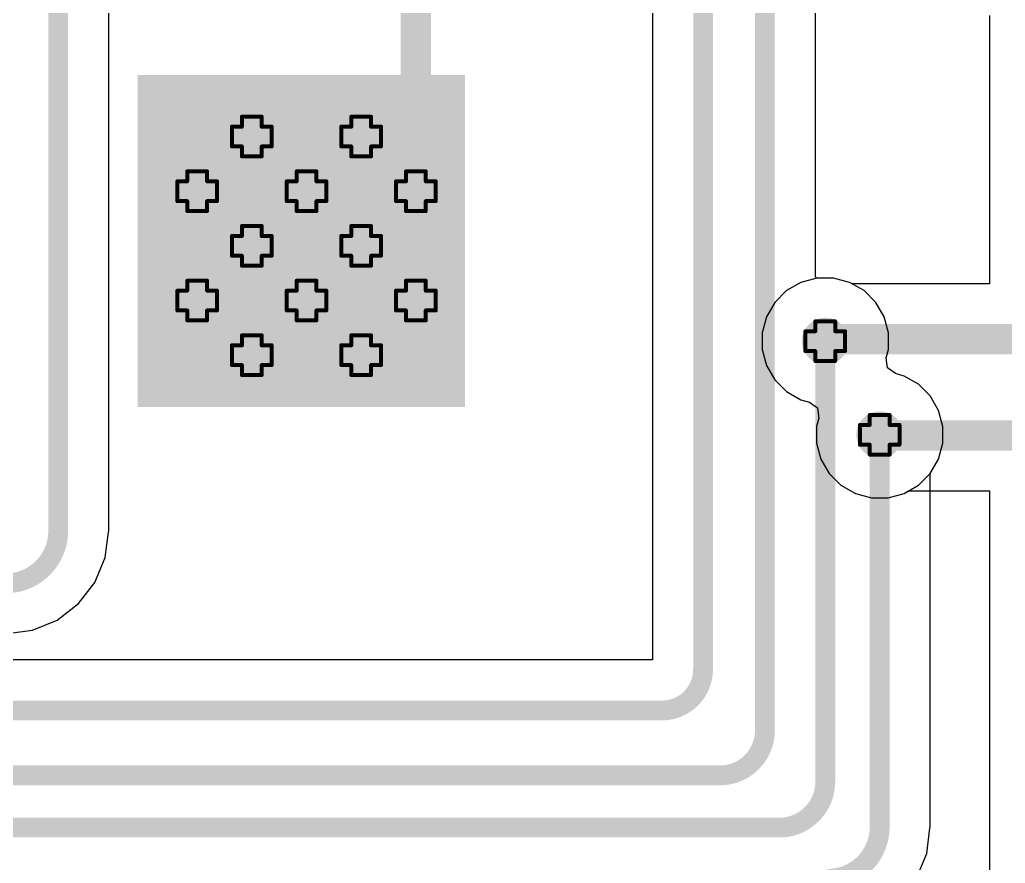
# Model space of a CAD drawing. Header units: inches. Extents: x -18 to 202, y -11 to 119.
# Drawn here: x 20.97 to 33.59, y 43.18 to 53.98 of the extents above; entities that cross this region are included whole.
import ezdxf

# ---------------------------------------------------------------- set-up
doc = ezdxf.new("R2010")
doc.units = ezdxf.units.IN
for name, color, linetype in [('Board Outline', 216, 'Continuous'), ('Bottom Layer', 5, 'Continuous'), ('Drill Drawing', 1, 'Continuous'), ('Ground', 16, 'Continuous'), ('Multi-Layer', 9, 'Continuous'), ('Pad Holes', 156, 'Continuous'), ('Power', 76, 'Continuous'), ('Top Layer', 1, 'Continuous'), ('Top Paste', 8, 'Continuous'), ('Top Solder', 216, 'Continuous'), ('Via Holes', 16, 'Continuous')]:
    doc.layers.add(name, color=color, linetype=linetype)

# ---------------------------------------------------------------- blocks, each defined once
blk = doc.blocks.new('38_SMD_M______10')
at = {"layer": 'Bottom Layer'}
h = blk.add_hatch(color=5, dxfattribs=at)
edge = h.paths.add_edge_path()
edge.add_arc((-1.95, 2.56), 0.3, 0, 360)
h = blk.add_hatch(color=5, dxfattribs=at)
edge = h.paths.add_edge_path()
edge.add_arc((-0.55, 2.56), 0.3, 0, 360)
h = blk.add_hatch(color=5, dxfattribs=at)
edge = h.paths.add_edge_path()
edge.add_arc((-2.65, 1.86), 0.3, 0, 360)
h = blk.add_hatch(color=5, dxfattribs=at)
edge = h.paths.add_edge_path()
edge.add_arc((-1.25, 1.86), 0.3, 0, 360)
h = blk.add_hatch(color=5, dxfattribs=at)
edge = h.paths.add_edge_path()
edge.add_arc((0.15, 1.86), 0.3, 0, 360)
h = blk.add_hatch(color=5, dxfattribs=at)
edge = h.paths.add_edge_path()
edge.add_arc((-1.95, 1.16), 0.3, 0, 360)
h = blk.add_hatch(color=5, dxfattribs=at)
edge = h.paths.add_edge_path()
edge.add_arc((-0.55, 1.16), 0.3, 0, 360)
h = blk.add_hatch(color=5, dxfattribs=at)
edge = h.paths.add_edge_path()
edge.add_arc((-2.65, 0.46), 0.3, 0, 360)
h = blk.add_hatch(color=5, dxfattribs=at)
edge = h.paths.add_edge_path()
edge.add_arc((-1.25, 0.46), 0.3, 0, 360)
h = blk.add_hatch(color=5, dxfattribs=at)
edge = h.paths.add_edge_path()
edge.add_arc((0.15, 0.46), 0.3, 0, 360)
h = blk.add_hatch(color=5, dxfattribs=at)
edge = h.paths.add_edge_path()
edge.add_arc((-1.95, -0.24), 0.3, 0, 360)
h = blk.add_hatch(color=5, dxfattribs=at)
edge = h.paths.add_edge_path()
edge.add_arc((-0.55, -0.24), 0.3, 0, 360)
at = {"layer": 'Ground'}
h = blk.add_hatch(color=16, dxfattribs=at)
edge = h.paths.add_edge_path()
edge.add_arc((-1.95, 2.56), 0.3, 0, 360)
h = blk.add_hatch(color=16, dxfattribs=at)
edge = h.paths.add_edge_path()
edge.add_arc((-0.55, 2.56), 0.3, 0, 360)
h = blk.add_hatch(color=16, dxfattribs=at)
edge = h.paths.add_edge_path()
edge.add_arc((-2.65, 1.86), 0.3, 0, 360)
h = blk.add_hatch(color=16, dxfattribs=at)
edge = h.paths.add_edge_path()
edge.add_arc((-1.25, 1.86), 0.3, 0, 360)
h = blk.add_hatch(color=16, dxfattribs=at)
edge = h.paths.add_edge_path()
edge.add_arc((0.15, 1.86), 0.3, 0, 360)
h = blk.add_hatch(color=16, dxfattribs=at)
edge = h.paths.add_edge_path()
edge.add_arc((-1.95, 1.16), 0.3, 0, 360)
h = blk.add_hatch(color=16, dxfattribs=at)
edge = h.paths.add_edge_path()
edge.add_arc((-0.55, 1.16), 0.3, 0, 360)
h = blk.add_hatch(color=16, dxfattribs=at)
edge = h.paths.add_edge_path()
edge.add_arc((-2.65, 0.46), 0.3, 0, 360)
h = blk.add_hatch(color=16, dxfattribs=at)
edge = h.paths.add_edge_path()
edge.add_arc((-1.25, 0.46), 0.3, 0, 360)
h = blk.add_hatch(color=16, dxfattribs=at)
edge = h.paths.add_edge_path()
edge.add_arc((0.15, 0.46), 0.3, 0, 360)
h = blk.add_hatch(color=16, dxfattribs=at)
edge = h.paths.add_edge_path()
edge.add_arc((-1.95, -0.24), 0.3, 0, 360)
h = blk.add_hatch(color=16, dxfattribs=at)
edge = h.paths.add_edge_path()
edge.add_arc((-0.55, -0.24), 0.3, 0, 360)
at = {"layer": 'Multi-Layer'}
h = blk.add_hatch(color=9, dxfattribs=at)
edge = h.paths.add_edge_path()
edge.add_arc((-1.95, 2.56), 0.3, 0, 360)
h = blk.add_hatch(color=9, dxfattribs=at)
edge = h.paths.add_edge_path()
edge.add_arc((-0.55, 2.56), 0.3, 0, 360)
h = blk.add_hatch(color=9, dxfattribs=at)
edge = h.paths.add_edge_path()
edge.add_arc((-2.65, 1.86), 0.3, 0, 360)
h = blk.add_hatch(color=9, dxfattribs=at)
edge = h.paths.add_edge_path()
edge.add_arc((-1.25, 1.86), 0.3, 0, 360)
h = blk.add_hatch(color=9, dxfattribs=at)
edge = h.paths.add_edge_path()
edge.add_arc((0.15, 1.86), 0.3, 0, 360)
h = blk.add_hatch(color=9, dxfattribs=at)
edge = h.paths.add_edge_path()
edge.add_arc((-1.95, 1.16), 0.3, 0, 360)
h = blk.add_hatch(color=9, dxfattribs=at)
edge = h.paths.add_edge_path()
edge.add_arc((-0.55, 1.16), 0.3, 0, 360)
h = blk.add_hatch(color=9, dxfattribs=at)
edge = h.paths.add_edge_path()
edge.add_arc((-2.65, 0.46), 0.3, 0, 360)
h = blk.add_hatch(color=9, dxfattribs=at)
edge = h.paths.add_edge_path()
edge.add_arc((-1.25, 0.46), 0.3, 0, 360)
h = blk.add_hatch(color=9, dxfattribs=at)
edge = h.paths.add_edge_path()
edge.add_arc((0.15, 0.46), 0.3, 0, 360)
h = blk.add_hatch(color=9, dxfattribs=at)
edge = h.paths.add_edge_path()
edge.add_arc((-1.95, -0.24), 0.3, 0, 360)
h = blk.add_hatch(color=9, dxfattribs=at)
edge = h.paths.add_edge_path()
edge.add_arc((-0.55, -0.24), 0.3, 0, 360)
at = {"layer": 'Pad Holes'}
h = blk.add_hatch(color=7, dxfattribs=at)
edge = h.paths.add_edge_path()
edge.add_arc((-1.95, 2.56), 0.15, 0, 360)
h = blk.add_hatch(color=7, dxfattribs=at)
edge = h.paths.add_edge_path()
edge.add_arc((-0.55, 2.56), 0.15, 0, 360)
h = blk.add_hatch(color=7, dxfattribs=at)
edge = h.paths.add_edge_path()
edge.add_arc((-2.65, 1.86), 0.15, 0, 360)
h = blk.add_hatch(color=7, dxfattribs=at)
edge = h.paths.add_edge_path()
edge.add_arc((-1.25, 1.86), 0.15, 0, 360)
h = blk.add_hatch(color=7, dxfattribs=at)
edge = h.paths.add_edge_path()
edge.add_arc((0.15, 1.86), 0.15, 0, 360)
h = blk.add_hatch(color=7, dxfattribs=at)
edge = h.paths.add_edge_path()
edge.add_arc((-1.95, 1.16), 0.15, 0, 360)
h = blk.add_hatch(color=7, dxfattribs=at)
edge = h.paths.add_edge_path()
edge.add_arc((-0.55, 1.16), 0.15, 0, 360)
h = blk.add_hatch(color=7, dxfattribs=at)
edge = h.paths.add_edge_path()
edge.add_arc((-2.65, 0.46), 0.15, 0, 360)
h = blk.add_hatch(color=7, dxfattribs=at)
edge = h.paths.add_edge_path()
edge.add_arc((-1.25, 0.46), 0.15, 0, 360)
h = blk.add_hatch(color=7, dxfattribs=at)
edge = h.paths.add_edge_path()
edge.add_arc((0.15, 0.46), 0.15, 0, 360)
h = blk.add_hatch(color=7, dxfattribs=at)
edge = h.paths.add_edge_path()
edge.add_arc((-1.95, -0.24), 0.15, 0, 360)
h = blk.add_hatch(color=7, dxfattribs=at)
edge = h.paths.add_edge_path()
edge.add_arc((-0.55, -0.24), 0.15, 0, 360)
at = {"layer": 'Power'}
h = blk.add_hatch(color=76, dxfattribs=at)
edge = h.paths.add_edge_path()
edge.add_arc((-1.95, 2.56), 0.3, 0, 360)
h = blk.add_hatch(color=76, dxfattribs=at)
edge = h.paths.add_edge_path()
edge.add_arc((-0.55, 2.56), 0.3, 0, 360)
h = blk.add_hatch(color=76, dxfattribs=at)
edge = h.paths.add_edge_path()
edge.add_arc((-2.65, 1.86), 0.3, 0, 360)
h = blk.add_hatch(color=76, dxfattribs=at)
edge = h.paths.add_edge_path()
edge.add_arc((-1.25, 1.86), 0.3, 0, 360)
h = blk.add_hatch(color=76, dxfattribs=at)
edge = h.paths.add_edge_path()
edge.add_arc((0.15, 1.86), 0.3, 0, 360)
h = blk.add_hatch(color=76, dxfattribs=at)
edge = h.paths.add_edge_path()
edge.add_arc((-1.95, 1.16), 0.3, 0, 360)
h = blk.add_hatch(color=76, dxfattribs=at)
edge = h.paths.add_edge_path()
edge.add_arc((-0.55, 1.16), 0.3, 0, 360)
h = blk.add_hatch(color=76, dxfattribs=at)
edge = h.paths.add_edge_path()
edge.add_arc((-2.65, 0.46), 0.3, 0, 360)
h = blk.add_hatch(color=76, dxfattribs=at)
edge = h.paths.add_edge_path()
edge.add_arc((-1.25, 0.46), 0.3, 0, 360)
h = blk.add_hatch(color=76, dxfattribs=at)
edge = h.paths.add_edge_path()
edge.add_arc((0.15, 0.46), 0.3, 0, 360)
h = blk.add_hatch(color=76, dxfattribs=at)
edge = h.paths.add_edge_path()
edge.add_arc((-1.95, -0.24), 0.3, 0, 360)
h = blk.add_hatch(color=76, dxfattribs=at)
edge = h.paths.add_edge_path()
edge.add_arc((-0.55, -0.24), 0.3, 0, 360)
at = {"layer": 'Top Layer'}
for points in [[(-3.1, 3.01), (-2.2, 3.01), (-2.2, 2.11), (-3.1, 2.11)], [(-1.7, 3.01), (-0.8, 3.01), (-0.8, 2.11), (-1.7, 2.11)], [(-0.3, 3.01), (0.6, 3.01), (0.6, 2.11), (-0.3, 2.11)], [(-3.1, 1.61), (-2.2, 1.61), (-2.2, 0.71), (-3.1, 0.71)], [(-1.7, 1.61), (-0.8, 1.61), (-0.8, 0.71), (-1.7, 0.71)], [(-0.3, 1.61), (0.6, 1.61), (0.6, 0.71), (-0.3, 0.71)], [(-3.1, 0.21), (-2.2, 0.21), (-2.2, -0.69), (-3.1, -0.69)], [(-1.7, 0.21), (-0.8, 0.21), (-0.8, -0.69), (-1.7, -0.69)], [(-0.3, 0.21), (0.6, 0.21), (0.6, -0.69), (-0.3, -0.69)]]:
    blk.add_hatch(color=1, dxfattribs=at).paths.add_polyline_path(points)
h = blk.add_hatch(color=1, dxfattribs=at)
edge = h.paths.add_edge_path()
edge.add_arc((-1.95, 2.56), 0.3, 0, 360)
h = blk.add_hatch(color=1, dxfattribs=at)
edge = h.paths.add_edge_path()
edge.add_arc((-0.55, 2.56), 0.3, 0, 360)
h = blk.add_hatch(color=1, dxfattribs=at)
edge = h.paths.add_edge_path()
edge.add_arc((-2.65, 1.86), 0.3, 0, 360)
h = blk.add_hatch(color=1, dxfattribs=at)
edge = h.paths.add_edge_path()
edge.add_arc((-1.25, 1.86), 0.3, 0, 360)
h = blk.add_hatch(color=1, dxfattribs=at)
edge = h.paths.add_edge_path()
edge.add_arc((0.15, 1.86), 0.3, 0, 360)
h = blk.add_hatch(color=1, dxfattribs=at)
edge = h.paths.add_edge_path()
edge.add_arc((-1.95, 1.16), 0.3, 0, 360)
h = blk.add_hatch(color=1, dxfattribs=at)
edge = h.paths.add_edge_path()
edge.add_arc((-0.55, 1.16), 0.3, 0, 360)
h = blk.add_hatch(color=1, dxfattribs=at)
edge = h.paths.add_edge_path()
edge.add_arc((-2.65, 0.46), 0.3, 0, 360)
h = blk.add_hatch(color=1, dxfattribs=at)
edge = h.paths.add_edge_path()
edge.add_arc((-1.25, 0.46), 0.3, 0, 360)
h = blk.add_hatch(color=1, dxfattribs=at)
edge = h.paths.add_edge_path()
edge.add_arc((0.15, 0.46), 0.3, 0, 360)
h = blk.add_hatch(color=1, dxfattribs=at)
edge = h.paths.add_edge_path()
edge.add_arc((-1.95, -0.24), 0.3, 0, 360)
h = blk.add_hatch(color=1, dxfattribs=at)
edge = h.paths.add_edge_path()
edge.add_arc((-0.55, -0.24), 0.3, 0, 360)
at = {"layer": 'Top Paste'}
for points in [[(-3.1, 3.01), (-2.2, 3.01), (-2.2, 2.11), (-3.1, 2.11)], [(-1.7, 3.01), (-0.8, 3.01), (-0.8, 2.11), (-1.7, 2.11)], [(-0.3, 3.01), (0.6, 3.01), (0.6, 2.11), (-0.3, 2.11)], [(-3.1, 1.61), (-2.2, 1.61), (-2.2, 0.71), (-3.1, 0.71)], [(-1.7, 1.61), (-0.8, 1.61), (-0.8, 0.71), (-1.7, 0.71)], [(-0.3, 1.61), (0.6, 1.61), (0.6, 0.71), (-0.3, 0.71)], [(-3.1, 0.21), (-2.2, 0.21), (-2.2, -0.69), (-3.1, -0.69)], [(-1.7, 0.21), (-0.8, 0.21), (-0.8, -0.69), (-1.7, -0.69)], [(-0.3, 0.21), (0.6, 0.21), (0.6, -0.69), (-0.3, -0.69)]]:
    blk.add_hatch(color=8, dxfattribs=at).paths.add_polyline_path(points)
at = {"layer": 'Top Solder'}
for points in [[(-3.202, 3.112), (-2.098, 3.112), (-2.098, 2.008), (-3.202, 2.008)], [(-1.802, 3.112), (-0.698, 3.112), (-0.698, 2.008), (-1.802, 2.008)], [(-0.402, 3.112), (0.702, 3.112), (0.702, 2.008), (-0.402, 2.008)], [(-3.202, 1.712), (-2.098, 1.712), (-2.098, 0.608), (-3.202, 0.608)], [(-1.802, 1.712), (-0.698, 1.712), (-0.698, 0.608), (-1.802, 0.608)], [(-0.402, 1.712), (0.702, 1.712), (0.702, 0.608), (-0.402, 0.608)], [(-3.202, 0.312), (-2.098, 0.312), (-2.098, -0.792), (-3.202, -0.792)], [(-1.802, 0.312), (-0.698, 0.312), (-0.698, -0.792), (-1.802, -0.792)], [(-0.402, 0.312), (0.702, 0.312), (0.702, -0.792), (-0.402, -0.792)]]:
    blk.add_hatch(color=216, dxfattribs=at).paths.add_polyline_path(points)

msp = doc.modelspace()

# ---------------------------------------------------------------- hatches: boundary and pattern name
at = {"layer": 'Bottom Layer'}
h = msp.add_hatch(color=5, dxfattribs=at)
edge = h.paths.add_edge_path()
edge.add_arc((31.282, 49.865), 0.3, 0, 360)
h = msp.add_hatch(color=5, dxfattribs=at)
edge = h.paths.add_edge_path()
edge.add_arc((31.979, 48.666), 0.3, 0, 360)
at = {"layer": 'Ground'}
h = msp.add_hatch(color=16, dxfattribs=at)
edge = h.paths.add_edge_path()
edge.add_arc((31.282, 49.865), 0.3, 0, 360)
h = msp.add_hatch(color=16, dxfattribs=at)
edge = h.paths.add_edge_path()
edge.add_arc((31.979, 48.666), 0.3, 0, 360)
at = {"layer": 'Power'}
h = msp.add_hatch(color=76, dxfattribs=at)
edge = h.paths.add_edge_path()
edge.add_arc((31.282, 49.865), 0.3, 0, 360)
h = msp.add_hatch(color=76, dxfattribs=at)
edge = h.paths.add_edge_path()
edge.add_arc((31.979, 48.666), 0.3, 0, 360)
at = {"layer": 'Top Layer'}
msp.add_hatch(color=1, dxfattribs=at).paths.add_polyline_path([(22.479, 49.022), (26.67, 49.022), (26.67, 53.275), (22.479, 53.275)])
h = msp.add_hatch(color=1, dxfattribs=at)
edge = h.paths.add_edge_path()
edge.add_arc((31.282, 49.865), 0.3, 0, 360)
h = msp.add_hatch(color=1, dxfattribs=at)
edge = h.paths.add_edge_path()
edge.add_arc((31.979, 48.666), 0.3, 0, 360)
at = {"layer": 'Via Holes'}
h = msp.add_hatch(color=7, dxfattribs=at)
edge = h.paths.add_edge_path()
edge.add_arc((31.282, 49.865), 0.15, 0, 360)
h = msp.add_hatch(color=7, dxfattribs=at)
edge = h.paths.add_edge_path()
edge.add_arc((31.979, 48.666), 0.15, 0, 360)

# ---------------------------------------------------------------- linework, layer by layer
at = {"layer": 'Board Outline', "const_width": 0.254}
msp.add_lwpolyline([(44.23, 62.31, -3.535496), (7.565, 62.289)], format="xyb", dxfattribs=at)
at = {"layer": 'Bottom Layer'}
for p, q in [((30.97, 50.618), (30.786, 50.512)), ((31.175, 50.673), (30.97, 50.618)), ((31.388, 50.673), (31.175, 50.673)), ((31.594, 50.618), (31.388, 50.673)), ((31.778, 50.512), (31.594, 50.618)), ((30.786, 50.512), (30.635, 50.362)), ((31.928, 50.362), (31.778, 50.512)), ((30.635, 50.362), (30.529, 50.177)), ((32.035, 50.177), (31.928, 50.362)), ((30.529, 50.177), (30.474, 49.972)), ((32.09, 49.972), (32.035, 50.177)), ((30.474, 49.972), (30.474, 49.759)), ((32.09, 49.759), (32.09, 49.972)), ((30.474, 49.759), (30.529, 49.554)), ((32.061, 49.652), (32.09, 49.759)), ((32.079, 49.522), (32.061, 49.652)), ((30.529, 49.554), (30.635, 49.369)), ((32.18, 49.449), (32.079, 49.522)), ((30.635, 49.369), (30.786, 49.219)), ((32.29, 49.419), (32.18, 49.449)), ((32.475, 49.313), (32.29, 49.419)), ((30.786, 49.219), (30.97, 49.113)), ((32.625, 49.163), (32.475, 49.313)), ((30.97, 49.113), (31.081, 49.083)), ((31.081, 49.083), (31.182, 49.01)), ((32.732, 48.978), (32.625, 49.163)), ((31.182, 49.01), (31.199, 48.88)), ((32.787, 48.773), (32.732, 48.978)), ((31.199, 48.88), (31.171, 48.773)), ((31.171, 48.773), (31.171, 48.56)), ((32.787, 48.56), (32.787, 48.773)), ((31.171, 48.56), (31.226, 48.355)), ((32.732, 48.355), (32.787, 48.56)), ((31.226, 48.355), (31.332, 48.17)), ((32.625, 48.17), (32.732, 48.355)), ((31.332, 48.17), (31.482, 48.02)), ((32.475, 48.02), (32.625, 48.17)), ((31.482, 48.02), (31.667, 47.913)), ((32.29, 47.913), (32.475, 48.02)), ((31.667, 47.913), (31.872, 47.858)), ((31.872, 47.858), (32.085, 47.858)), ((32.085, 47.858), (32.29, 47.913))]:
    msp.add_line(p, q, dxfattribs=at)
at = {"layer": 'Drill Drawing', "const_width": 0.0508}
for points in [[(23.814, 52.612), (23.814, 52.739)], [(23.814, 52.739), (24.068, 52.739)], [(24.068, 52.612), (24.068, 52.739)], [(25.214, 52.612), (25.214, 52.739)], [(25.214, 52.739), (25.468, 52.739)], [(25.468, 52.612), (25.468, 52.739)], [(23.687, 52.358), (23.687, 52.612)], [(23.687, 52.612), (23.814, 52.612)], [(24.068, 52.612), (24.195, 52.612)], [(24.195, 52.358), (24.195, 52.612)], [(25.087, 52.358), (25.087, 52.612)], [(25.087, 52.612), (25.214, 52.612)], [(25.468, 52.612), (25.595, 52.612)], [(25.595, 52.358), (25.595, 52.612)], [(23.687, 52.358), (23.814, 52.358)], [(23.814, 52.231), (23.814, 52.358)], [(24.068, 52.358), (24.195, 52.358)], [(24.068, 52.231), (24.068, 52.358)], [(25.087, 52.358), (25.214, 52.358)], [(25.214, 52.231), (25.214, 52.358)], [(25.468, 52.358), (25.595, 52.358)], [(25.468, 52.231), (25.468, 52.358)], [(23.814, 52.231), (24.068, 52.231)], [(25.214, 52.231), (25.468, 52.231)], [(23.114, 51.912), (23.114, 52.039)], [(23.114, 52.039), (23.368, 52.039)], [(23.368, 51.912), (23.368, 52.039)], [(24.514, 51.912), (24.514, 52.039)], [(24.514, 52.039), (24.768, 52.039)], [(24.768, 51.912), (24.768, 52.039)], [(25.914, 51.912), (25.914, 52.039)], [(25.914, 52.039), (26.168, 52.039)], [(26.168, 51.912), (26.168, 52.039)], [(22.987, 51.658), (22.987, 51.912)], [(22.987, 51.912), (23.114, 51.912)], [(23.368, 51.912), (23.495, 51.912)], [(23.495, 51.658), (23.495, 51.912)], [(24.387, 51.658), (24.387, 51.912)], [(24.387, 51.912), (24.514, 51.912)], [(24.768, 51.912), (24.895, 51.912)], [(24.895, 51.658), (24.895, 51.912)], [(25.787, 51.658), (25.787, 51.912)], [(25.787, 51.912), (25.914, 51.912)], [(26.168, 51.912), (26.295, 51.912)], [(26.295, 51.658), (26.295, 51.912)], [(22.987, 51.658), (23.114, 51.658)], [(23.114, 51.531), (23.114, 51.658)], [(23.368, 51.658), (23.495, 51.658)], [(23.368, 51.531), (23.368, 51.658)], [(24.387, 51.658), (24.514, 51.658)], [(24.514, 51.531), (24.514, 51.658)], [(24.768, 51.658), (24.895, 51.658)], [(24.768, 51.531), (24.768, 51.658)], [(25.787, 51.658), (25.914, 51.658)], [(25.914, 51.531), (25.914, 51.658)], [(26.168, 51.658), (26.295, 51.658)], [(26.168, 51.531), (26.168, 51.658)], [(23.114, 51.531), (23.368, 51.531)], [(24.514, 51.531), (24.768, 51.531)], [(25.914, 51.531), (26.168, 51.531)], [(23.814, 51.212), (23.814, 51.339)], [(23.814, 51.339), (24.068, 51.339)], [(24.068, 51.212), (24.068, 51.339)], [(25.214, 51.212), (25.214, 51.339)], [(25.214, 51.339), (25.468, 51.339)], [(25.468, 51.212), (25.468, 51.339)], [(23.687, 50.958), (23.687, 51.212)], [(23.687, 51.212), (23.814, 51.212)], [(24.068, 51.212), (24.195, 51.212)], [(24.195, 50.958), (24.195, 51.212)], [(25.087, 50.958), (25.087, 51.212)], [(25.087, 51.212), (25.214, 51.212)], [(25.468, 51.212), (25.595, 51.212)], [(25.595, 50.958), (25.595, 51.212)], [(23.687, 50.958), (23.814, 50.958)], [(23.814, 50.831), (23.814, 50.958)], [(24.068, 50.958), (24.195, 50.958)], [(24.068, 50.831), (24.068, 50.958)], [(25.087, 50.958), (25.214, 50.958)], [(25.214, 50.831), (25.214, 50.958)], [(25.468, 50.958), (25.595, 50.958)], [(25.468, 50.831), (25.468, 50.958)], [(23.814, 50.831), (24.068, 50.831)], [(25.214, 50.831), (25.468, 50.831)], [(23.114, 50.512), (23.114, 50.639)], [(23.114, 50.639), (23.368, 50.639)], [(23.368, 50.512), (23.368, 50.639)], [(24.514, 50.512), (24.514, 50.639)], [(24.514, 50.639), (24.768, 50.639)], [(24.768, 50.512), (24.768, 50.639)], [(25.914, 50.512), (25.914, 50.639)], [(25.914, 50.639), (26.168, 50.639)], [(26.168, 50.512), (26.168, 50.639)], [(22.987, 50.258), (22.987, 50.512)], [(22.987, 50.512), (23.114, 50.512)], [(23.368, 50.512), (23.495, 50.512)], [(23.495, 50.258), (23.495, 50.512)], [(24.387, 50.258), (24.387, 50.512)], [(24.387, 50.512), (24.514, 50.512)], [(24.768, 50.512), (24.895, 50.512)], [(24.895, 50.258), (24.895, 50.512)], [(25.787, 50.258), (25.787, 50.512)], [(25.787, 50.512), (25.914, 50.512)], [(26.168, 50.512), (26.295, 50.512)], [(26.295, 50.258), (26.295, 50.512)], [(22.987, 50.258), (23.114, 50.258)], [(23.114, 50.131), (23.114, 50.258)], [(23.368, 50.258), (23.495, 50.258)], [(23.368, 50.131), (23.368, 50.258)], [(24.387, 50.258), (24.514, 50.258)], [(24.514, 50.131), (24.514, 50.258)], [(24.768, 50.258), (24.895, 50.258)], [(24.768, 50.131), (24.768, 50.258)], [(25.787, 50.258), (25.914, 50.258)], [(25.914, 50.131), (25.914, 50.258)], [(26.168, 50.258), (26.295, 50.258)], [(26.168, 50.131), (26.168, 50.258)], [(23.114, 50.131), (23.368, 50.131)], [(24.514, 50.131), (24.768, 50.131)], [(25.914, 50.131), (26.168, 50.131)], [(31.155, 49.992), (31.155, 50.119)], [(31.155, 50.119), (31.409, 50.119)], [(31.409, 49.992), (31.409, 50.119)], [(23.814, 49.812), (23.814, 49.939)], [(23.814, 49.939), (24.068, 49.939)], [(24.068, 49.812), (24.068, 49.939)], [(25.214, 49.812), (25.214, 49.939)], [(25.214, 49.939), (25.468, 49.939)], [(25.468, 49.812), (25.468, 49.939)], [(31.028, 49.738), (31.028, 49.992)], [(31.028, 49.992), (31.155, 49.992)], [(31.409, 49.992), (31.536, 49.992)], [(31.536, 49.738), (31.536, 49.992)], [(23.687, 49.558), (23.687, 49.812)], [(23.687, 49.812), (23.814, 49.812)], [(24.068, 49.812), (24.195, 49.812)], [(24.195, 49.558), (24.195, 49.812)], [(25.087, 49.558), (25.087, 49.812)], [(25.087, 49.812), (25.214, 49.812)], [(25.468, 49.812), (25.595, 49.812)], [(25.595, 49.558), (25.595, 49.812)], [(31.028, 49.738), (31.155, 49.738)], [(31.155, 49.611), (31.155, 49.738)], [(31.409, 49.738), (31.536, 49.738)], [(31.409, 49.611), (31.409, 49.738)], [(23.687, 49.558), (23.814, 49.558)], [(23.814, 49.431), (23.814, 49.558)], [(24.068, 49.558), (24.195, 49.558)], [(24.068, 49.431), (24.068, 49.558)], [(25.087, 49.558), (25.214, 49.558)], [(25.214, 49.431), (25.214, 49.558)], [(25.468, 49.558), (25.595, 49.558)], [(25.468, 49.431), (25.468, 49.558)], [(31.155, 49.611), (31.409, 49.611)], [(23.814, 49.431), (24.068, 49.431)], [(25.214, 49.431), (25.468, 49.431)], [(31.852, 48.793), (31.852, 48.92)], [(31.852, 48.92), (32.106, 48.92)], [(32.106, 48.793), (32.106, 48.92)], [(31.725, 48.539), (31.725, 48.793)], [(31.725, 48.793), (31.852, 48.793)], [(32.106, 48.793), (32.233, 48.793)], [(32.233, 48.539), (32.233, 48.793)], [(31.725, 48.539), (31.852, 48.539)], [(31.852, 48.412), (31.852, 48.539)], [(32.106, 48.539), (32.233, 48.539)], [(32.106, 48.412), (32.106, 48.539)], [(31.852, 48.412), (32.106, 48.412)]]:
    msp.add_lwpolyline(points, dxfattribs=at)
at = {"layer": 'Drill Drawing', "const_width": 0.0254}
for points in [[(23.801, 52.739, 1), (23.827, 52.739, 1)], [(23.801, 52.739, 1), (23.827, 52.739, 1)], [(24.055, 52.739, 1), (24.081, 52.739, 1)], [(24.055, 52.739, 1), (24.081, 52.739, 1)], [(25.201, 52.739, 1), (25.227, 52.739, 1)], [(25.201, 52.739, 1), (25.227, 52.739, 1)], [(25.455, 52.739, 1), (25.481, 52.739, 1)], [(25.455, 52.739, 1), (25.481, 52.739, 1)], [(23.674, 52.612, 1), (23.7, 52.612, 1)], [(23.674, 52.612, 1), (23.7, 52.612, 1)], [(23.801, 52.612, 1), (23.827, 52.612, 1)], [(23.801, 52.612, 1), (23.827, 52.612, 1)], [(24.055, 52.612, 1), (24.081, 52.612, 1)], [(24.055, 52.612, 1), (24.081, 52.612, 1)], [(24.182, 52.612, 1), (24.208, 52.612, 1)], [(24.182, 52.612, 1), (24.208, 52.612, 1)], [(25.074, 52.612, 1), (25.1, 52.612, 1)], [(25.074, 52.612, 1), (25.1, 52.612, 1)], [(25.201, 52.612, 1), (25.227, 52.612, 1)], [(25.201, 52.612, 1), (25.227, 52.612, 1)], [(25.455, 52.612, 1), (25.481, 52.612, 1)], [(25.455, 52.612, 1), (25.481, 52.612, 1)], [(25.582, 52.612, 1), (25.608, 52.612, 1)], [(25.582, 52.612, 1), (25.608, 52.612, 1)], [(23.674, 52.358, 1), (23.7, 52.358, 1)], [(23.674, 52.358, 1), (23.7, 52.358, 1)], [(23.801, 52.358, 1), (23.827, 52.358, 1)], [(23.801, 52.358, 1), (23.827, 52.358, 1)], [(24.055, 52.358, 1), (24.081, 52.358, 1)], [(24.055, 52.358, 1), (24.081, 52.358, 1)], [(24.182, 52.358, 1), (24.208, 52.358, 1)], [(24.182, 52.358, 1), (24.208, 52.358, 1)], [(25.074, 52.358, 1), (25.1, 52.358, 1)], [(25.074, 52.358, 1), (25.1, 52.358, 1)], [(25.201, 52.358, 1), (25.227, 52.358, 1)], [(25.201, 52.358, 1), (25.227, 52.358, 1)], [(25.455, 52.358, 1), (25.481, 52.358, 1)], [(25.455, 52.358, 1), (25.481, 52.358, 1)], [(25.582, 52.358, 1), (25.608, 52.358, 1)], [(25.582, 52.358, 1), (25.608, 52.358, 1)], [(23.801, 52.231, 1), (23.827, 52.231, 1)], [(23.801, 52.231, 1), (23.827, 52.231, 1)], [(24.055, 52.231, 1), (24.081, 52.231, 1)], [(24.055, 52.231, 1), (24.081, 52.231, 1)], [(25.201, 52.231, 1), (25.227, 52.231, 1)], [(25.201, 52.231, 1), (25.227, 52.231, 1)], [(25.455, 52.231, 1), (25.481, 52.231, 1)], [(25.455, 52.231, 1), (25.481, 52.231, 1)], [(23.102, 52.039, 1), (23.127, 52.039, 1)], [(23.102, 52.039, 1), (23.127, 52.039, 1)], [(23.356, 52.039, 1), (23.381, 52.039, 1)], [(23.356, 52.039, 1), (23.381, 52.039, 1)], [(24.502, 52.039, 1), (24.527, 52.039, 1)], [(24.502, 52.039, 1), (24.527, 52.039, 1)], [(24.756, 52.039, 1), (24.781, 52.039, 1)], [(24.756, 52.039, 1), (24.781, 52.039, 1)], [(25.901, 52.039, 1), (25.927, 52.039, 1)], [(25.901, 52.039, 1), (25.927, 52.039, 1)], [(26.155, 52.039, 1), (26.181, 52.039, 1)], [(26.155, 52.039, 1), (26.181, 52.039, 1)], [(22.975, 51.912, 1), (23, 51.912, 1)], [(22.975, 51.912, 1), (23, 51.912, 1)], [(23.102, 51.912, 1), (23.127, 51.912, 1)], [(23.102, 51.912, 1), (23.127, 51.912, 1)], [(23.356, 51.912, 1), (23.381, 51.912, 1)], [(23.356, 51.912, 1), (23.381, 51.912, 1)], [(23.483, 51.912, 1), (23.508, 51.912, 1)], [(23.483, 51.912, 1), (23.508, 51.912, 1)], [(24.375, 51.912, 1), (24.4, 51.912, 1)], [(24.375, 51.912, 1), (24.4, 51.912, 1)], [(24.502, 51.912, 1), (24.527, 51.912, 1)], [(24.502, 51.912, 1), (24.527, 51.912, 1)], [(24.756, 51.912, 1), (24.781, 51.912, 1)], [(24.756, 51.912, 1), (24.781, 51.912, 1)], [(24.883, 51.912, 1), (24.908, 51.912, 1)], [(24.883, 51.912, 1), (24.908, 51.912, 1)], [(25.774, 51.912, 1), (25.8, 51.912, 1)], [(25.774, 51.912, 1), (25.8, 51.912, 1)], [(25.901, 51.912, 1), (25.927, 51.912, 1)], [(25.901, 51.912, 1), (25.927, 51.912, 1)], [(26.155, 51.912, 1), (26.181, 51.912, 1)], [(26.155, 51.912, 1), (26.181, 51.912, 1)], [(26.282, 51.912, 1), (26.308, 51.912, 1)], [(26.282, 51.912, 1), (26.308, 51.912, 1)], [(22.975, 51.658, 1), (23, 51.658, 1)], [(22.975, 51.658, 1), (23, 51.658, 1)], [(23.102, 51.658, 1), (23.127, 51.658, 1)], [(23.102, 51.658, 1), (23.127, 51.658, 1)], [(23.356, 51.658, 1), (23.381, 51.658, 1)], [(23.356, 51.658, 1), (23.381, 51.658, 1)], [(23.483, 51.658, 1), (23.508, 51.658, 1)], [(23.483, 51.658, 1), (23.508, 51.658, 1)], [(24.375, 51.658, 1), (24.4, 51.658, 1)], [(24.375, 51.658, 1), (24.4, 51.658, 1)], [(24.502, 51.658, 1), (24.527, 51.658, 1)], [(24.502, 51.658, 1), (24.527, 51.658, 1)], [(24.756, 51.658, 1), (24.781, 51.658, 1)], [(24.756, 51.658, 1), (24.781, 51.658, 1)], [(24.883, 51.658, 1), (24.908, 51.658, 1)], [(24.883, 51.658, 1), (24.908, 51.658, 1)], [(25.774, 51.658, 1), (25.8, 51.658, 1)], [(25.774, 51.658, 1), (25.8, 51.658, 1)], [(25.901, 51.658, 1), (25.927, 51.658, 1)], [(25.901, 51.658, 1), (25.927, 51.658, 1)], [(26.155, 51.658, 1), (26.181, 51.658, 1)], [(26.155, 51.658, 1), (26.181, 51.658, 1)], [(26.282, 51.658, 1), (26.308, 51.658, 1)], [(26.282, 51.658, 1), (26.308, 51.658, 1)], [(23.102, 51.531, 1), (23.127, 51.531, 1)], [(23.102, 51.531, 1), (23.127, 51.531, 1)], [(23.356, 51.531, 1), (23.381, 51.531, 1)], [(23.356, 51.531, 1), (23.381, 51.531, 1)], [(24.502, 51.531, 1), (24.527, 51.531, 1)], [(24.502, 51.531, 1), (24.527, 51.531, 1)], [(24.756, 51.531, 1), (24.781, 51.531, 1)], [(24.756, 51.531, 1), (24.781, 51.531, 1)], [(25.901, 51.531, 1), (25.927, 51.531, 1)], [(25.901, 51.531, 1), (25.927, 51.531, 1)], [(26.155, 51.531, 1), (26.181, 51.531, 1)], [(26.155, 51.531, 1), (26.181, 51.531, 1)], [(23.801, 51.339, 1), (23.827, 51.339, 1)], [(23.801, 51.339, 1), (23.827, 51.339, 1)], [(24.055, 51.339, 1), (24.081, 51.339, 1)], [(24.055, 51.339, 1), (24.081, 51.339, 1)], [(25.201, 51.339, 1), (25.227, 51.339, 1)], [(25.201, 51.339, 1), (25.227, 51.339, 1)], [(25.455, 51.339, 1), (25.481, 51.339, 1)], [(25.455, 51.339, 1), (25.481, 51.339, 1)], [(23.674, 51.212, 1), (23.7, 51.212, 1)], [(23.674, 51.212, 1), (23.7, 51.212, 1)], [(23.801, 51.212, 1), (23.827, 51.212, 1)], [(23.801, 51.212, 1), (23.827, 51.212, 1)], [(24.055, 51.212, 1), (24.081, 51.212, 1)], [(24.055, 51.212, 1), (24.081, 51.212, 1)], [(24.182, 51.212, 1), (24.208, 51.212, 1)], [(24.182, 51.212, 1), (24.208, 51.212, 1)], [(25.074, 51.212, 1), (25.1, 51.212, 1)], [(25.074, 51.212, 1), (25.1, 51.212, 1)], [(25.201, 51.212, 1), (25.227, 51.212, 1)], [(25.201, 51.212, 1), (25.227, 51.212, 1)], [(25.455, 51.212, 1), (25.481, 51.212, 1)], [(25.455, 51.212, 1), (25.481, 51.212, 1)], [(25.582, 51.212, 1), (25.608, 51.212, 1)], [(25.582, 51.212, 1), (25.608, 51.212, 1)], [(23.674, 50.958, 1), (23.7, 50.958, 1)], [(23.674, 50.958, 1), (23.7, 50.958, 1)], [(23.801, 50.958, 1), (23.827, 50.958, 1)], [(23.801, 50.958, 1), (23.827, 50.958, 1)], [(24.055, 50.958, 1), (24.081, 50.958, 1)], [(24.055, 50.958, 1), (24.081, 50.958, 1)], [(24.182, 50.958, 1), (24.208, 50.958, 1)], [(24.182, 50.958, 1), (24.208, 50.958, 1)], [(25.074, 50.958, 1), (25.1, 50.958, 1)], [(25.074, 50.958, 1), (25.1, 50.958, 1)], [(25.201, 50.958, 1), (25.227, 50.958, 1)], [(25.201, 50.958, 1), (25.227, 50.958, 1)], [(25.455, 50.958, 1), (25.481, 50.958, 1)], [(25.455, 50.958, 1), (25.481, 50.958, 1)], [(25.582, 50.958, 1), (25.608, 50.958, 1)], [(25.582, 50.958, 1), (25.608, 50.958, 1)], [(23.801, 50.831, 1), (23.827, 50.831, 1)], [(23.801, 50.831, 1), (23.827, 50.831, 1)], [(24.055, 50.831, 1), (24.081, 50.831, 1)], [(24.055, 50.831, 1), (24.081, 50.831, 1)], [(25.201, 50.831, 1), (25.227, 50.831, 1)], [(25.201, 50.831, 1), (25.227, 50.831, 1)], [(25.455, 50.831, 1), (25.481, 50.831, 1)], [(25.455, 50.831, 1), (25.481, 50.831, 1)], [(23.102, 50.639, 1), (23.127, 50.639, 1)], [(23.102, 50.639, 1), (23.127, 50.639, 1)], [(23.356, 50.639, 1), (23.381, 50.639, 1)], [(23.356, 50.639, 1), (23.381, 50.639, 1)], [(24.502, 50.639, 1), (24.527, 50.639, 1)], [(24.502, 50.639, 1), (24.527, 50.639, 1)], [(24.756, 50.639, 1), (24.781, 50.639, 1)], [(24.756, 50.639, 1), (24.781, 50.639, 1)], [(25.901, 50.639, 1), (25.927, 50.639, 1)], [(25.901, 50.639, 1), (25.927, 50.639, 1)], [(26.155, 50.639, 1), (26.181, 50.639, 1)], [(26.155, 50.639, 1), (26.181, 50.639, 1)], [(22.975, 50.512, 1), (23, 50.512, 1)], [(22.975, 50.512, 1), (23, 50.512, 1)], [(23.102, 50.512, 1), (23.127, 50.512, 1)], [(23.102, 50.512, 1), (23.127, 50.512, 1)], [(23.356, 50.512, 1), (23.381, 50.512, 1)], [(23.356, 50.512, 1), (23.381, 50.512, 1)], [(23.483, 50.512, 1), (23.508, 50.512, 1)], [(23.483, 50.512, 1), (23.508, 50.512, 1)], [(24.375, 50.512, 1), (24.4, 50.512, 1)], [(24.375, 50.512, 1), (24.4, 50.512, 1)], [(24.502, 50.512, 1), (24.527, 50.512, 1)], [(24.502, 50.512, 1), (24.527, 50.512, 1)], [(24.756, 50.512, 1), (24.781, 50.512, 1)], [(24.756, 50.512, 1), (24.781, 50.512, 1)], [(24.883, 50.512, 1), (24.908, 50.512, 1)], [(24.883, 50.512, 1), (24.908, 50.512, 1)], [(25.774, 50.512, 1), (25.8, 50.512, 1)], [(25.774, 50.512, 1), (25.8, 50.512, 1)], [(25.901, 50.512, 1), (25.927, 50.512, 1)], [(25.901, 50.512, 1), (25.927, 50.512, 1)], [(26.155, 50.512, 1), (26.181, 50.512, 1)], [(26.155, 50.512, 1), (26.181, 50.512, 1)], [(26.282, 50.512, 1), (26.308, 50.512, 1)], [(26.282, 50.512, 1), (26.308, 50.512, 1)], [(22.975, 50.258, 1), (23, 50.258, 1)], [(22.975, 50.258, 1), (23, 50.258, 1)], [(23.102, 50.258, 1), (23.127, 50.258, 1)], [(23.102, 50.258, 1), (23.127, 50.258, 1)], [(23.356, 50.258, 1), (23.381, 50.258, 1)], [(23.356, 50.258, 1), (23.381, 50.258, 1)], [(23.483, 50.258, 1), (23.508, 50.258, 1)], [(23.483, 50.258, 1), (23.508, 50.258, 1)], [(24.375, 50.258, 1), (24.4, 50.258, 1)], [(24.375, 50.258, 1), (24.4, 50.258, 1)], [(24.502, 50.258, 1), (24.527, 50.258, 1)], [(24.502, 50.258, 1), (24.527, 50.258, 1)], [(24.756, 50.258, 1), (24.781, 50.258, 1)], [(24.756, 50.258, 1), (24.781, 50.258, 1)], [(24.883, 50.258, 1), (24.908, 50.258, 1)], [(24.883, 50.258, 1), (24.908, 50.258, 1)], [(25.774, 50.258, 1), (25.8, 50.258, 1)], [(25.774, 50.258, 1), (25.8, 50.258, 1)], [(25.901, 50.258, 1), (25.927, 50.258, 1)], [(25.901, 50.258, 1), (25.927, 50.258, 1)], [(26.155, 50.258, 1), (26.181, 50.258, 1)], [(26.155, 50.258, 1), (26.181, 50.258, 1)], [(26.282, 50.258, 1), (26.308, 50.258, 1)], [(26.282, 50.258, 1), (26.308, 50.258, 1)], [(23.102, 50.131, 1), (23.127, 50.131, 1)], [(23.102, 50.131, 1), (23.127, 50.131, 1)], [(23.356, 50.131, 1), (23.381, 50.131, 1)], [(23.356, 50.131, 1), (23.381, 50.131, 1)], [(24.502, 50.131, 1), (24.527, 50.131, 1)], [(24.502, 50.131, 1), (24.527, 50.131, 1)], [(24.756, 50.131, 1), (24.781, 50.131, 1)], [(24.756, 50.131, 1), (24.781, 50.131, 1)], [(25.901, 50.131, 1), (25.927, 50.131, 1)], [(25.901, 50.131, 1), (25.927, 50.131, 1)], [(26.155, 50.131, 1), (26.181, 50.131, 1)], [(26.155, 50.131, 1), (26.181, 50.131, 1)], [(31.142, 50.119, 1), (31.167, 50.119, 1)], [(31.142, 50.119, 1), (31.167, 50.119, 1)], [(31.396, 50.119, 1), (31.421, 50.119, 1)], [(31.396, 50.119, 1), (31.421, 50.119, 1)], [(23.801, 49.939, 1), (23.827, 49.939, 1)], [(23.801, 49.939, 1), (23.827, 49.939, 1)], [(24.055, 49.939, 1), (24.081, 49.939, 1)], [(24.055, 49.939, 1), (24.081, 49.939, 1)], [(25.201, 49.939, 1), (25.227, 49.939, 1)], [(25.201, 49.939, 1), (25.227, 49.939, 1)], [(25.455, 49.939, 1), (25.481, 49.939, 1)], [(25.455, 49.939, 1), (25.481, 49.939, 1)], [(31.015, 49.992, 1), (31.04, 49.992, 1)], [(31.015, 49.992, 1), (31.04, 49.992, 1)], [(31.142, 49.992, 1), (31.167, 49.992, 1)], [(31.142, 49.992, 1), (31.167, 49.992, 1)], [(31.396, 49.992, 1), (31.421, 49.992, 1)], [(31.396, 49.992, 1), (31.421, 49.992, 1)], [(31.523, 49.992, 1), (31.548, 49.992, 1)], [(31.523, 49.992, 1), (31.548, 49.992, 1)], [(23.674, 49.812, 1), (23.7, 49.812, 1)], [(23.674, 49.812, 1), (23.7, 49.812, 1)], [(23.801, 49.812, 1), (23.827, 49.812, 1)], [(23.801, 49.812, 1), (23.827, 49.812, 1)], [(24.055, 49.812, 1), (24.081, 49.812, 1)], [(24.055, 49.812, 1), (24.081, 49.812, 1)], [(24.182, 49.812, 1), (24.208, 49.812, 1)], [(24.182, 49.812, 1), (24.208, 49.812, 1)], [(25.074, 49.812, 1), (25.1, 49.812, 1)], [(25.074, 49.812, 1), (25.1, 49.812, 1)], [(25.201, 49.812, 1), (25.227, 49.812, 1)], [(25.201, 49.812, 1), (25.227, 49.812, 1)], [(25.455, 49.812, 1), (25.481, 49.812, 1)], [(25.455, 49.812, 1), (25.481, 49.812, 1)], [(25.582, 49.812, 1), (25.608, 49.812, 1)], [(25.582, 49.812, 1), (25.608, 49.812, 1)], [(31.015, 49.738, 1), (31.04, 49.738, 1)], [(31.015, 49.738, 1), (31.04, 49.738, 1)], [(31.142, 49.738, 1), (31.167, 49.738, 1)], [(31.142, 49.738, 1), (31.167, 49.738, 1)], [(31.396, 49.738, 1), (31.421, 49.738, 1)], [(31.396, 49.738, 1), (31.421, 49.738, 1)], [(31.523, 49.738, 1), (31.548, 49.738, 1)], [(31.523, 49.738, 1), (31.548, 49.738, 1)], [(23.674, 49.558, 1), (23.7, 49.558, 1)], [(23.674, 49.558, 1), (23.7, 49.558, 1)], [(23.801, 49.558, 1), (23.827, 49.558, 1)], [(23.801, 49.558, 1), (23.827, 49.558, 1)], [(24.055, 49.558, 1), (24.081, 49.558, 1)], [(24.055, 49.558, 1), (24.081, 49.558, 1)], [(24.182, 49.558, 1), (24.208, 49.558, 1)], [(24.182, 49.558, 1), (24.208, 49.558, 1)], [(25.074, 49.558, 1), (25.1, 49.558, 1)], [(25.074, 49.558, 1), (25.1, 49.558, 1)], [(25.201, 49.558, 1), (25.227, 49.558, 1)], [(25.201, 49.558, 1), (25.227, 49.558, 1)], [(25.455, 49.558, 1), (25.481, 49.558, 1)], [(25.455, 49.558, 1), (25.481, 49.558, 1)], [(25.582, 49.558, 1), (25.608, 49.558, 1)], [(25.582, 49.558, 1), (25.608, 49.558, 1)], [(31.142, 49.611, 1), (31.167, 49.611, 1)], [(31.142, 49.611, 1), (31.167, 49.611, 1)], [(31.396, 49.611, 1), (31.421, 49.611, 1)], [(31.396, 49.611, 1), (31.421, 49.611, 1)], [(23.801, 49.431, 1), (23.827, 49.431, 1)], [(23.801, 49.431, 1), (23.827, 49.431, 1)], [(24.055, 49.431, 1), (24.081, 49.431, 1)], [(24.055, 49.431, 1), (24.081, 49.431, 1)], [(25.201, 49.431, 1), (25.227, 49.431, 1)], [(25.201, 49.431, 1), (25.227, 49.431, 1)], [(25.455, 49.431, 1), (25.481, 49.431, 1)], [(25.455, 49.431, 1), (25.481, 49.431, 1)], [(31.839, 48.92, 1), (31.864, 48.92, 1)], [(31.839, 48.92, 1), (31.864, 48.92, 1)], [(32.093, 48.92, 1), (32.118, 48.92, 1)], [(32.093, 48.92, 1), (32.118, 48.92, 1)], [(31.712, 48.793, 1), (31.737, 48.793, 1)], [(31.712, 48.793, 1), (31.737, 48.793, 1)], [(31.839, 48.793, 1), (31.864, 48.793, 1)], [(31.839, 48.793, 1), (31.864, 48.793, 1)], [(32.093, 48.793, 1), (32.118, 48.793, 1)], [(32.093, 48.793, 1), (32.118, 48.793, 1)], [(32.22, 48.793, 1), (32.245, 48.793, 1)], [(32.22, 48.793, 1), (32.245, 48.793, 1)], [(31.712, 48.539, 1), (31.737, 48.539, 1)], [(31.712, 48.539, 1), (31.737, 48.539, 1)], [(31.839, 48.539, 1), (31.864, 48.539, 1)], [(31.839, 48.539, 1), (31.864, 48.539, 1)], [(32.093, 48.539, 1), (32.118, 48.539, 1)], [(32.093, 48.539, 1), (32.118, 48.539, 1)], [(32.22, 48.539, 1), (32.245, 48.539, 1)], [(32.22, 48.539, 1), (32.245, 48.539, 1)], [(31.839, 48.412, 1), (31.864, 48.412, 1)], [(31.839, 48.412, 1), (31.864, 48.412, 1)], [(32.093, 48.412, 1), (32.118, 48.412, 1)], [(32.093, 48.412, 1), (32.118, 48.412, 1)]]:
    msp.add_lwpolyline(points, format="xyb", close=True, dxfattribs=at)
at = {"layer": 'Ground'}
for p, q in [((30.97, 50.618), (30.786, 50.512)), ((31.175, 50.673), (30.97, 50.618)), ((31.388, 50.673), (31.175, 50.673)), ((31.594, 50.618), (31.388, 50.673)), ((31.778, 50.512), (31.594, 50.618)), ((30.786, 50.512), (30.635, 50.362)), ((31.928, 50.362), (31.778, 50.512)), ((30.635, 50.362), (30.529, 50.177)), ((32.035, 50.177), (31.928, 50.362)), ((30.529, 50.177), (30.474, 49.972)), ((32.09, 49.972), (32.035, 50.177)), ((30.474, 49.972), (30.474, 49.759)), ((32.09, 49.759), (32.09, 49.972)), ((30.474, 49.759), (30.529, 49.554)), ((32.061, 49.652), (32.09, 49.759)), ((32.079, 49.522), (32.061, 49.652)), ((30.529, 49.554), (30.635, 49.369)), ((32.18, 49.449), (32.079, 49.522)), ((30.635, 49.369), (30.786, 49.219)), ((32.29, 49.419), (32.18, 49.449)), ((32.475, 49.313), (32.29, 49.419)), ((30.786, 49.219), (30.97, 49.113)), ((32.625, 49.163), (32.475, 49.313)), ((30.97, 49.113), (31.081, 49.083)), ((31.081, 49.083), (31.182, 49.01)), ((32.732, 48.978), (32.625, 49.163)), ((31.182, 49.01), (31.199, 48.88)), ((32.787, 48.773), (32.732, 48.978)), ((31.199, 48.88), (31.171, 48.773)), ((31.171, 48.773), (31.171, 48.56)), ((32.787, 48.56), (32.787, 48.773)), ((31.171, 48.56), (31.226, 48.355)), ((32.732, 48.355), (32.787, 48.56)), ((31.226, 48.355), (31.332, 48.17)), ((32.625, 48.17), (32.732, 48.355)), ((31.332, 48.17), (31.482, 48.02)), ((32.475, 48.02), (32.625, 48.17)), ((31.482, 48.02), (31.667, 47.913)), ((32.29, 47.913), (32.475, 48.02)), ((31.667, 47.913), (31.872, 47.858)), ((31.872, 47.858), (32.085, 47.858)), ((32.085, 47.858), (32.29, 47.913))]:
    msp.add_line(p, q, dxfattribs=at)
at = {"layer": 'Power'}
for p, q in [((22.11, 47.436), (22.11, 55.617)), ((31.156, 50.688), (31.156, 54.68)), ((29.071, 54.369), (29.071, 45.783)), ((31.175, 50.673), (31.156, 50.688)), ((31.388, 50.673), (31.175, 50.673)), ((31.594, 50.618), (31.388, 50.673)), ((31.778, 50.512), (31.594, 50.618)), ((31.928, 50.362), (31.778, 50.512)), ((32.035, 50.177), (31.928, 50.362)), ((32.09, 49.972), (32.035, 50.177)), ((32.09, 49.759), (32.09, 49.972)), ((32.061, 49.652), (32.09, 49.759)), ((32.079, 49.522), (32.061, 49.652)), ((32.18, 49.449), (32.079, 49.522)), ((32.29, 49.419), (32.18, 49.449)), ((32.475, 49.313), (32.29, 49.419)), ((32.625, 49.163), (32.475, 49.313)), ((32.732, 48.978), (32.625, 49.163)), ((32.787, 48.773), (32.732, 48.978)), ((32.787, 48.56), (32.787, 48.773)), ((32.732, 48.355), (32.787, 48.56)), ((32.626, 48.172), (32.732, 48.355)), ((32.626, 43.647), (32.626, 48.172)), ((22.064, 47.095), (22.107, 47.419)), ((22.107, 47.419), (22.11, 47.436)), ((21.933, 46.777), (22.064, 47.095)), ((21.723, 46.504), (21.933, 46.777)), ((21.45, 46.294), (21.723, 46.504)), ((21.132, 46.163), (21.45, 46.294)), ((20.808, 46.12), (21.132, 46.163)), ((29.071, 45.783), (16.98, 45.783)), ((32.58, 43.307), (32.622, 43.629)), ((32.622, 43.629), (32.626, 43.647)), ((32.449, 42.99), (32.58, 43.307))]:
    msp.add_line(p, q, dxfattribs=at)
at = {"layer": 'Power', "const_width": 0.254}
for points in [[(21.463, 47.436), (21.463, 56.265)], [(29.718, 45.664), (29.718, 54.864)], [(30.509, 44.879), (30.509, 54.68)], [(31.282, 44.224), (31.282, 49.865)], [(31.979, 43.647), (31.979, 48.666)], [(16.98, 45.136), (29.19, 45.136)], [(19.827, 44.305), (29.934, 44.305)], [(20.451, 43.637), (30.726, 43.637)]]:
    msp.add_lwpolyline(points, dxfattribs=at)
at = {"layer": 'Power', "const_width": 0.127}
for points in [[(31.218, 49.865, 1), (31.345, 49.865, 1)], [(31.915, 48.666, 1), (32.042, 48.666, 1)], [(21.399, 47.436, 1), (21.526, 47.436, 1)], [(21.399, 47.436, 1), (21.526, 47.436, 1)], [(29.654, 45.664, 1), (29.782, 45.664, 1)], [(29.654, 45.664, 1), (29.782, 45.664, 1)], [(29.126, 45.136, 1), (29.253, 45.136, 1)], [(29.126, 45.136, 1), (29.253, 45.136, 1)], [(30.445, 44.879, 1), (30.572, 44.879, 1)], [(30.445, 44.879, 1), (30.572, 44.879, 1)], [(29.871, 44.305, 1), (29.998, 44.305, 1)], [(29.871, 44.305, 1), (29.998, 44.305, 1)], [(31.218, 44.224, 1), (31.345, 44.224, 1)], [(31.218, 44.224, 1), (31.345, 44.224, 1)], [(30.662, 43.637, 1), (30.789, 43.637, 1)], [(30.662, 43.637, 1), (30.789, 43.637, 1)], [(31.915, 43.647, 1), (32.042, 43.647, 1)], [(31.915, 43.647, 1), (32.042, 43.647, 1)]]:
    msp.add_lwpolyline(points, format="xyb", close=True, dxfattribs=at)
at = {"layer": 'Power', "const_width": 0.254}
for points in [[(21.463, 47.436, -0.414214), (20.791, 46.764)], [(29.718, 45.664, -0.414214), (29.19, 45.136)], [(30.509, 44.879, -0.414214), (29.934, 44.305)], [(31.282, 44.224, -0.398692), (30.726, 43.637)], [(31.979, 43.647, -0.414214), (31.311, 42.979)]]:
    msp.add_lwpolyline(points, format="xyb", dxfattribs=at)
at = {"layer": 'Top Layer'}
for p, q in [((33.383, 54.037), (33.383, 52.767)), ((33.383, 52.767), (33.383, 52.767)), ((33.383, 52.767), (33.383, 52.143)), ((33.383, 52.143), (33.383, 52.143)), ((33.383, 52.143), (33.383, 50.599)), ((30.97, 50.618), (30.786, 50.512)), ((31.175, 50.673), (30.97, 50.618)), ((31.388, 50.673), (31.175, 50.673)), ((31.594, 50.618), (31.388, 50.673)), ((31.627, 50.599), (31.594, 50.618)), ((33.383, 50.599), (31.627, 50.599)), ((30.786, 50.512), (30.635, 50.362)), ((30.635, 50.362), (30.529, 50.177)), ((30.529, 50.177), (30.474, 49.972)), ((30.474, 49.972), (30.474, 49.759)), ((30.474, 49.759), (30.529, 49.554)), ((30.529, 49.554), (30.635, 49.369)), ((30.635, 49.369), (30.786, 49.219)), ((30.786, 49.219), (30.97, 49.113)), ((30.97, 49.113), (31.081, 49.083)), ((31.081, 49.083), (31.182, 49.01)), ((31.182, 49.01), (31.199, 48.88)), ((31.199, 48.88), (31.171, 48.773)), ((31.171, 48.773), (31.171, 48.56)), ((31.171, 48.56), (31.226, 48.355)), ((31.226, 48.355), (31.332, 48.17)), ((31.332, 48.17), (31.482, 48.02)), ((31.482, 48.02), (31.667, 47.913)), ((32.29, 47.913), (32.348, 47.947)), ((32.348, 47.947), (33.383, 47.947)), ((33.383, 47.947), (33.383, 46.417)), ((31.667, 47.913), (31.872, 47.858)), ((31.872, 47.858), (32.085, 47.858)), ((32.085, 47.858), (32.29, 47.913)), ((33.383, 46.417), (33.383, 46.417)), ((33.383, 46.417), (33.383, 45.793)), ((33.383, 45.793), (33.383, 45.793)), ((33.383, 45.793), (33.383, 43.877)), ((33.383, 43.877), (33.383, 43.877)), ((33.383, 43.877), (33.383, 43.253)), ((33.383, 43.253), (33.383, 43.253)), ((33.383, 43.253), (33.383, 41.337))]:
    msp.add_line(p, q, dxfattribs=at)
at = {"layer": 'Top Layer', "const_width": 0.389}
for points in [[(26.041, 52.485), (26.041, 57.309)], [(31.282, 49.865), (31.306, 49.89)], [(31.306, 49.89), (34.617, 49.89)], [(31.979, 48.666), (31.989, 48.656)], [(31.989, 48.656), (34.63, 48.656)]]:
    msp.add_lwpolyline(points, dxfattribs=at)
at = {"layer": 'Top Layer', "const_width": 0.195}
for points in [[(25.944, 52.485, 1), (26.139, 52.485, 1)], [(31.184, 49.865, 1), (31.379, 49.865, 1)], [(31.209, 49.89, 1), (31.404, 49.89, 1)], [(31.209, 49.89, 1), (31.404, 49.89, 1)], [(31.881, 48.666, 1), (32.076, 48.666, 1)], [(31.892, 48.656, 1), (32.087, 48.656, 1)], [(31.892, 48.656, 1), (32.087, 48.656, 1)]]:
    msp.add_lwpolyline(points, format="xyb", close=True, dxfattribs=at)

# ---------------------------------------------------------------- block references
msp.add_blockref('38_SMD_M______10', (25.891, 49.925))

doc.saveas('drawing.dxf')
